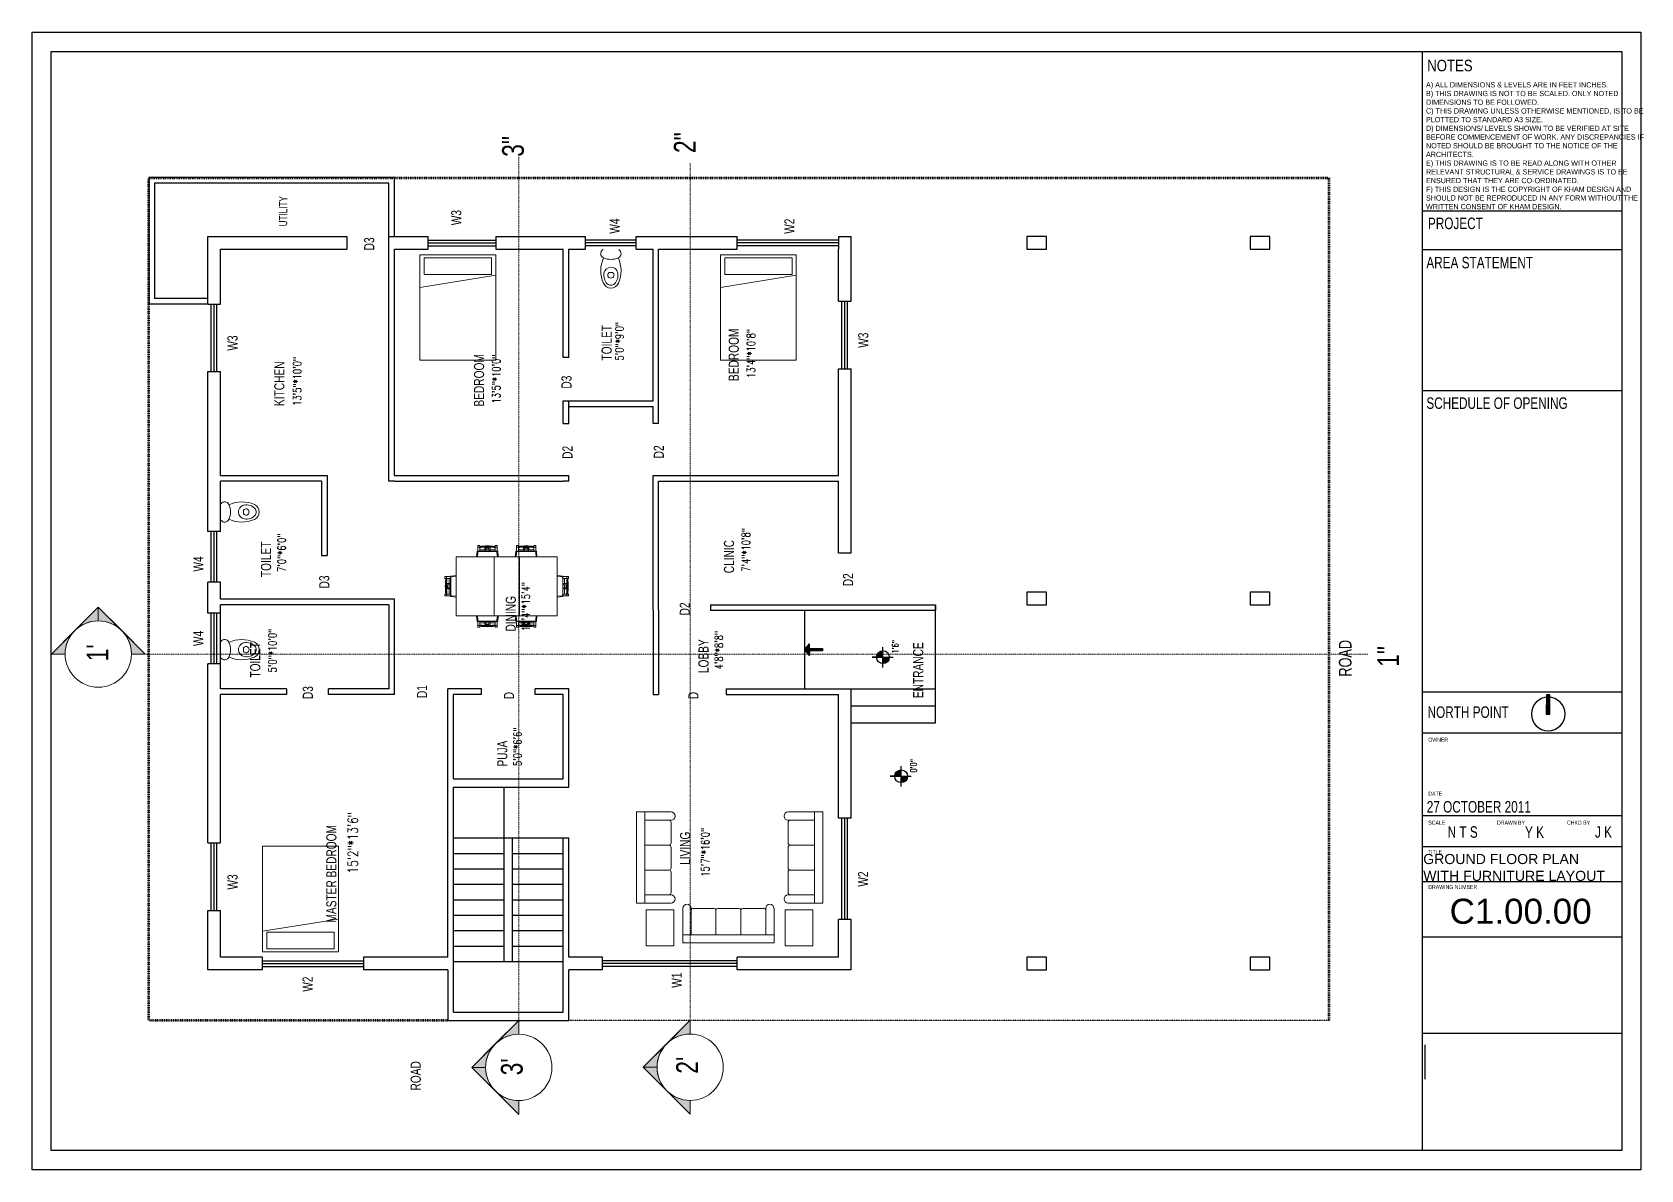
# Model space of a CAD drawing. Header units: inches. Extents: x 13884 to 18519, y 5853 to 8310.
# Drawn here: x 13884 to 15029, y 7500 to 8310 of the extents above; entities that cross this region are included whole.
import ezdxf

# ---------------------------------------------------------------- set-up
doc = ezdxf.new("R2010")
doc.units = ezdxf.units.IN
doc.header["$LTSCALE"] = 0.5
doc.header["$MEASUREMENT"] = 0
doc.linetypes.add('HIDDEN2', pattern=[0.1875, 0.125, -0.0625])
for name, color, linetype in [('0 @ 96', 7, 'Continuous'), ('A- Template', 7, 'Continuous'), ('FF WALL', 30, 'Continuous'), ('Template', 7, 'Continuous')]:
    doc.layers.add(name, color=color, linetype=linetype)
for name, color, linetype, lineweight in [('A-----SYP', 6, 'Continuous', 9), ('G-PLANOTM', 6, 'Continuous', 9), ('I-DETLFUM', 2, 'Continuous', 9), ('P-SANRFIM', 6, 'Continuous', 9)]:
    doc.layers.add(name, color=color, linetype=linetype, lineweight=lineweight)
doc.styles.add('alpha', font='swisscl.ttf')
doc.styles.get("Standard").update_dxf_attribs({"font": 'romans.shx', "width": 0.75})

# ---------------------------------------------------------------- blocks, each defined once
blk = doc.blocks.new('A3 Paper')
at = {"layer": 'Template', "color": 116}
for points in [[(44545, -27531), (69442, -27531), (69442, -45138), (44545, -45138)], [(69146, -44841), (44841, -44841), (44841, -27828), (69146, -27828)]]:
    blk.add_lwpolyline(points, close=True, dxfattribs=at)
blk = doc.blocks.new('North Point')
at = {"layer": 'A- Template'}
blk.add_lwpolyline([(-0.1, 1.6), (18.2, 1.6), (18.2, -1.8), (-0.1, -1.8)], close=True, dxfattribs=at)
blk.add_circle((0, 0), 16.1, dxfattribs=at)
blk.add_solid([(-0.1, 1.6), (18.2, 1.6), (-0.1, -1.8), (18.2, -1.8)], dxfattribs=at)
blk = doc.blocks.new('js')
at = {"color": 7, "linetype": 'HIDDEN2', "lineweight": 53}
for p, q in [((-286.7, 387.6), (313.3, 387.6)), ((-286.7, 174.6), (-286.7, 387.6)), ((313.3, 387.6), (313.3, -452.4)), ((313.3, -452.4), (-286.7, -452.4))]:
    blk.add_line(p, q, dxfattribs=at)
at = {"color": 7, "linetype": 'HIDDEN2', "lineweight": 30}
blk.add_line((-286.7, -452.4), (-286.7, 88.6), dxfattribs=at)
at = {"color": 7, "linetype": 'HIDDEN2'}
blk.add_line((-286.7, -452.4), (-286.7, -188.4), dxfattribs=at)
blk = doc.blocks.new('LEVEL')
h = blk.add_hatch(color=256)
h.dxf.hatch_style = 1
h.paths.add_polyline_path([(9436.6875, -200.5625), (9436.6875, -205.125), (9441.25, -205.125, 0.414213562)])
h.paths.add_polyline_path([(9436.6875, -205.125), (9432.125, -205.125, 0.414213562), (9436.6875, -209.6875)])
for p, q in [((9429.375, -205.125), (9443.875, -205.125)), ((9436.6875, -205.125), (9436.6875, -197.375)), ((9436.6875, -197.375), (9436.6875, -212.3125))]:
    blk.add_line(p, q)
blk.add_circle((9436.6875, -205.125), 4.5625)
blk = doc.blocks.new('Section - M_Section Head - Filled-1049-Level 2')
at = {"layer": 'A-----SYP'}
h = blk.add_hatch(color=7, dxfattribs=at)
edge = h.paths.add_edge_path(flags=0)
edge.add_line((-0.236, 0.334), (-0.236, 0.236))
edge.add_arc((-0.236, 0), 0.236, 90, 135)
edge.add_line((-0.403, 0.167), (-0.236, 0.334))
h = blk.add_hatch(color=7, dxfattribs=at)
edge = h.paths.add_edge_path(flags=0)
edge.add_line((-0.236, 0.334), (-0.069, 0.167))
edge.add_arc((-0.236, 0), 0.236, 45, 90)
edge.add_line((-0.236, 0.236), (-0.236, 0.334))
h = blk.add_hatch(color=7, dxfattribs=at)
edge = h.paths.add_edge_path(flags=0)
edge.add_line((-0.57, 0), (-0.403, 0.167))
edge.add_arc((-0.236, 0), 0.236, 135, 180)
edge.add_line((-0.472, 0), (-0.57, 0))
h = blk.add_hatch(color=7, dxfattribs=at)
edge = h.paths.add_edge_path(flags=0)
edge.add_line((0.098, 0), (0, 0))
edge.add_arc((-0.236, 0), 0.236, 360, 405)
edge.add_line((-0.069, 0.167), (0.098, 0))
at = {"layer": 'A-----SYP', "color": 7}
for p, q in [((-0.236, 0.334), (-0.57, 0)), ((-0.236, 0.334), (-0.403, 0.167)), ((-0.236, 0.334), (0.098, 0)), ((-0.236, 0.236), (-0.236, 0.334)), ((-0.236, 0.334), (-0.236, 0.236)), ((-0.069, 0.167), (-0.236, 0.334)), ((-0.403, 0.167), (-0.57, 0)), ((0.098, 0), (-0.069, 0.167)), ((-0.57, 0), (-0.472, 0)), ((0, 0), (0.098, 0)), ((-0.472, 0), (-0.57, 0)), ((0, 0), (0.098, 0))]:
    blk.add_line(p, q, dxfattribs=at)
for start, end in [(360, 180), (90, 135), (45, 90), (135, 180), (360, 45), (180, 360)]:
    blk.add_arc((-0.236, 0), 0.236, start, end, dxfattribs=at)
blk = doc.blocks.new('WC w Cistern _5_ - 540 x 360mm-140452-Level 1')
at = {"layer": 'P-SANRFIM', "color": 7}
for p, q in [((-5.8, 0), (-5.8, -0.4)), ((5.8, -0.4), (5.8, 0)), ((-1.7, -17), (-1.2, -16.5)), ((-1.2, -16.5), (1.2, -16.5)), ((1.2, -16.5), (1.7, -17))]:
    blk.add_line(p, q, dxfattribs=at)
for centre, radius, start, end in [((-4, -3.1), 3.25, 122.2745, 246.8782), ((14.8, -15.3), 22, 155.3545, 203.7969), ((0, 6.4), 13.6, 246.8782, 293.1218), ((-14.8, -15.3), 22, 336.2031, 24.6455), ((4, -3.1), 3.25, 293.1218, 57.7255), ((3.6, -18.5), 8.66, 170.9061, 224.3974), ((0, -17.9), 5.05, 89.9985, 170.9061), ((-0.3, -18.3), 1.97, 135, 197.1865), ((0, -18.2), 2.29, 197.1865, 342.8171), ((0, -17.9), 5.05, 42.4453, 90.0015), ((0.3, -18.3), 1.97, 342.8171, 45), ((-3.6, -18.5), 8.66, 315.6026, 9.0939), ((0, -17.9), 5.05, 9.0939, 42.4453), ((0.1, -21.8), 5.91, 203.7969, 269.4689), ((-0.3, -22.3), 3.21, 224.3974, 275.8355), ((-0.1, -21.8), 5.91, 270.5311, 336.2031), ((0.3, -22.3), 3.21, 264.1645, 315.6026)]:
    blk.add_arc(centre, radius, start, end, dxfattribs=at)
blk = doc.blocks.new('Bed _3_ - 1372 x 1905mm - Double-142158-Level 1')
at = {"layer": 'I-DETLFUM', "color": 7}
for p, q in [((37.7, 35.7), (-16.3, 35.7)), ((-16.3, 35.7), (-16.3, -39.3)), ((-16.3, 35.7), (-16.3, -39.3)), ((-16.3, 35.7), (37.7, 35.7)), ((37.7, -39.3), (37.7, 35.7)), ((37.7, 35.7), (37.7, -39.3)), ((-13.3, 33.7), (-13.3, 21.7)), ((-13.3, 33.7), (34.7, 33.7)), ((34.7, 33.7), (34.7, 21.7)), ((37.7, 21.2), (-16.3, 12.6)), ((-13.3, 21.7), (34.7, 21.7)), ((-16.3, -39.3), (37.7, -39.3)), ((-16.3, -39.3), (37.7, -39.3))]:
    blk.add_line(p, q, dxfattribs=at)
blk = doc.blocks.new('Table - Dining w chairs _2_ - Table w 6 Seats-175491-Level 1')
at = {"layer": 'I-DETLFUM', "color": 7}
for p, q in [((-31.3, 22.7), (-31.3, -19.3)), ((-4.4, 22.7), (-31.3, 22.7)), ((-4.4, -19.3), (-4.4, 22.7)), ((-4.4, 22.7), (-4.3, 22.7)), ((13.6, 22.7), (-4.3, 22.7)), ((-4.3, 22.7), (-4.3, -19.3)), ((-4.3, 22.7), (-4.3, 22.7)), ((-4.3, 22.7), (-4.3, -19.2)), ((13.6, -19.3), (13.6, 22.7)), ((13.6, 22.7), (13.7, 22.7)), ((40.7, 22.7), (13.7, 22.7)), ((13.7, 22.7), (13.7, -19.3)), ((13.7, 22.7), (13.7, 22.7)), ((13.7, 22.7), (13.7, -19.2)), ((40.7, -19.3), (40.7, 22.7)), ((-31.3, -19.3), (-4.4, -19.3)), ((-4.4, -19.3), (-4.3, -19.2)), ((-4.3, -19.2), (-4.3, -19.3)), ((-4.3, -19.3), (13.6, -19.3)), ((13.6, -19.3), (13.7, -19.2)), ((13.7, -19.2), (13.7, -19.3)), ((13.7, -19.3), (40.7, -19.3))]:
    blk.add_line(p, q, dxfattribs=at)
blk = doc.blocks.new('UK_Mdrn Dining Chair - UK_Mdrn Dining Chair-174575-Level 1')
at = {"layer": 'I-DETLFUM', "color": 7}
for p, q in [((-7.7, 0), (-7.3, 4)), ((-7.3, 4), (7.3, 4)), ((-6.8, 3.1), (-7.1, 0)), ((-6.9, 6.8), (-6.9, 8)), ((-5.5, 8), (-6.9, 8)), ((-6.9, 4), (-6.9, 6.8)), ((-6.9, 6.8), (-5.5, 6.8)), ((-5.5, 4), (-6.9, 4)), ((-6.1, 4), (-6.7, 4)), ((6, 3.8), (-6, 3.8)), ((-5.5, 8), (-5.5, 6.8)), ((-5.5, 6.8), (-5.5, 6.5)), ((-5.5, 6.5), (-5.5, 6.3)), ((-5.5, 6.3), (-5.5, 4)), ((-1.9, 5), (-5.5, 5)), ((-1.9, 6.9), (-1.9, 4.6)), ((-1.1, 4.6), (-1.9, 4.6)), ((-1.1, 6.6), (-1.1, 6.9)), ((-1.1, 6.9), (1.1, 6.9)), ((1.1, 6.6), (-1.1, 6.6)), ((-1.1, 6.5), (1.1, 6.5)), ((-1.1, 6.3), (-1.1, 6.5)), ((1.1, 6.3), (-1.1, 6.3)), ((-1.1, 6.2), (1.1, 6.2)), ((-1.1, 4.6), (-1.1, 6.2)), ((1.1, 5), (-1.1, 5)), ((1.1, 6.9), (1.1, 6.6)), ((1.1, 6.5), (1.1, 6.3)), ((1.1, 6.2), (1.1, 4.6)), ((1.9, 4.6), (1.1, 4.6)), ((1.9, 4.6), (1.9, 6.9)), ((5.5, 5), (1.9, 5)), ((5.5, 6.8), (5.5, 8)), ((6.9, 8), (5.5, 8)), ((5.5, 6.5), (5.5, 6.8)), ((5.5, 6.8), (6.9, 6.8)), ((5.5, 6.3), (5.5, 6.5)), ((5.5, 4), (5.5, 6.3)), ((6.9, 4), (5.5, 4)), ((6.7, 4), (6.1, 4)), ((7.1, 0), (6.8, 3.1)), ((6.9, 8), (6.9, 6.8)), ((6.9, 6.8), (6.9, 4)), ((7.3, 4), (7.7, 0))]:
    blk.add_line(p, q, dxfattribs=at)
for centre, start, end in [((-6, 3), 90, 173.4434), ((6, 3), 6.5566, 90)]:
    blk.add_arc(centre, 0.787, start, end, dxfattribs=at)
for centre, major_axis, start_param, end_param in [((0, -31.5), (39.4, 0), 1.430335, 1.711258), ((-0.2, -31.5), (38.9, 0), 1.42436, 1.70901)]:
    blk.add_ellipse(centre, major_axis=major_axis, ratio=0.996195, start_param=start_param, end_param=end_param, dxfattribs=at)
blk.add_open_spline([(-5.5, 6.7), (-5.2, 6.7), (-4.5, 6.7), (-3, 6.8), (-1.2, 6.9), (1.2, 6.9), (3, 6.8), (4.5, 6.7), (5.2, 6.6), (5.5, 6.6)], degree=3, knots=[0, 0, 0, 0, 0.1, 0.2, 0.4, 0.6, 0.8, 0.9, 1, 1, 1, 1], dxfattribs=at)
blk = doc.blocks.new('UK_Mdrn Dining Chair - UK_Mdrn Dining Chair-175493-Level 1')
at = {"layer": 'I-DETLFUM', "color": 7}
for p, q in [((-7.3, -4), (-7.7, 0)), ((-7.1, 0), (-6.8, -3.1)), ((6.8, -3.1), (7.1, 0)), ((7.7, 0), (7.3, -4)), ((7.3, -4), (-7.3, -4)), ((-6.9, -4), (-5.5, -4)), ((-6.9, -6.8), (-6.9, -4)), ((-5.5, -6.8), (-6.9, -6.8)), ((-6.9, -8), (-6.9, -6.8)), ((-6.9, -8), (-5.5, -8)), ((-6.7, -4), (-6.1, -4)), ((-6, -3.8), (6, -3.8)), ((-5.5, -4), (-5.5, -6.3)), ((-5.5, -5), (-1.9, -5)), ((-5.5, -6.3), (-5.5, -6.5)), ((-5.5, -6.5), (-5.5, -6.8)), ((-5.5, -6.8), (-5.5, -8)), ((-1.9, -4.6), (-1.1, -4.6)), ((-1.9, -4.6), (-1.9, -6.9)), ((-1.1, -6.2), (-1.1, -4.6)), ((-1.1, -5), (1.1, -5)), ((1.1, -6.2), (-1.1, -6.2)), ((-1.1, -6.5), (-1.1, -6.3)), ((-1.1, -6.3), (1.1, -6.3)), ((1.1, -6.5), (-1.1, -6.5)), ((-1.1, -6.9), (-1.1, -6.6)), ((-1.1, -6.6), (1.1, -6.6)), ((1.1, -6.9), (-1.1, -6.9)), ((1.1, -4.6), (1.9, -4.6)), ((1.1, -4.6), (1.1, -6.2)), ((1.1, -6.3), (1.1, -6.5)), ((1.1, -6.6), (1.1, -6.9)), ((1.9, -6.9), (1.9, -4.6)), ((1.9, -5), (5.5, -5)), ((5.5, -6.3), (5.5, -4)), ((5.5, -4), (6.9, -4)), ((5.5, -6.5), (5.5, -6.3)), ((5.5, -6.8), (5.5, -6.5)), ((6.9, -6.8), (5.5, -6.8)), ((5.5, -8), (5.5, -6.8)), ((5.5, -8), (6.9, -8)), ((6.1, -4), (6.7, -4)), ((6.9, -4), (6.9, -6.8)), ((6.9, -6.8), (6.9, -8))]:
    blk.add_line(p, q, dxfattribs=at)
for centre, start, end in [((-6, -3), 186.5566, 270), ((6, -3), 270, 353.4434)]:
    blk.add_arc(centre, 0.787, start, end, dxfattribs=at)
for centre, major_axis, start_param, end_param in [((-0.2, 31.5), (38.9, 0), 4.574175, 4.858825), ((0, 31.5), (39.4, 0), 4.571928, 4.85285)]:
    blk.add_ellipse(centre, major_axis=major_axis, ratio=0.996195, start_param=start_param, end_param=end_param, dxfattribs=at)
blk.add_open_spline([(5.5, -6.6), (5.2, -6.6), (4.5, -6.7), (3, -6.8), (1.2, -6.9), (-1.2, -6.9), (-3, -6.8), (-4.5, -6.7), (-5.2, -6.7), (-5.5, -6.7)], degree=3, knots=[0, 0, 0, 0, 0.1, 0.2, 0.4, 0.6, 0.8, 0.9, 1, 1, 1, 1], dxfattribs=at)
blk = doc.blocks.new('Sofa Three Seater - 1650 x 700 mm-164747-Level 1')
at = {"layer": 'G-PLANOTM', "color": 7}
for p, q in [((-32.5, 13.8), (-32.5, 7.9)), ((-32.5, 13.8), (-32.3, 13.8)), ((-32.3, 13.8), (-31.7, 13.8)), ((-31.7, 13.8), (-29.5, 13.8)), ((-29.5, 13.8), (-28.1, 13.8)), ((-28.1, 13.8), (-26.6, 13.8)), ((-26.6, 13.8), (26.6, 13.8)), ((26.6, 13.8), (28.1, 13.8)), ((28.1, 13.8), (29.5, 13.8)), ((29.5, 13.8), (31.7, 13.8)), ((31.7, 13.8), (32.3, 13.8)), ((32.3, 13.8), (32.5, 13.8)), ((32.5, 7.9), (32.5, 13.8)), ((-32.3, 7.9), (-32.5, 7.9)), ((-32.5, 7.9), (-32.5, -10.8)), ((-31.7, 7.9), (-32.3, 7.9)), ((-29.5, 7.9), (-31.7, 7.9)), ((-28.1, 7.9), (-29.5, 7.9)), ((-26.6, 7.9), (-28.1, 7.9)), ((26.6, 7.9), (-26.6, 7.9)), ((-26.6, -10.8), (-26.6, 7.9)), ((-8.9, 7.9), (-8.9, -9.3)), ((-8.9, -9.3), (-8.9, 7.9)), ((8.9, 7.9), (8.9, -9.3)), ((8.9, -9.3), (8.9, 7.9)), ((28.1, 7.9), (26.6, 7.9)), ((26.6, 7.9), (26.6, -10.8)), ((29.5, 7.9), (28.1, 7.9)), ((31.7, 7.9), (29.5, 7.9)), ((32.3, 7.9), (31.7, 7.9)), ((32.5, 7.9), (32.3, 7.9)), ((32.5, -10.8), (32.5, 7.9)), ((-25, -10.8), (-10.4, -10.8)), ((-7.3, -10.8), (7.3, -10.8)), ((10.4, -10.8), (25, -10.8))]:
    blk.add_line(p, q, dxfattribs=at)
for centre, radius, start, end in [((-29.5, -10.8), 2.95, 180, 360), ((-25, -9.3), 1.57, 180, 270), ((-10.4, -9.3), 1.57, 270, 360), ((-7.3, -9.3), 1.57, 180, 270), ((7.3, -9.3), 1.57, 270, 360), ((10.4, -9.3), 1.57, 180, 270), ((25, -9.3), 1.57, 270, 360), ((29.5, -10.8), 2.95, 180, 360)]:
    blk.add_arc(centre, radius, start, end, dxfattribs=at)
blk = doc.blocks.new('Stool _4_ - 650 x 500mm-171093-Level 1')
at = {"layer": 'I-DETLFUM', "color": 7}
for p, q in [((1.2, 3.4), (-24.4, 3.4)), ((-24.4, 3.4), (-24.4, -16.3)), ((-24.4, -16.3), (-24.4, 3.4)), ((-24.4, 3.4), (1.2, 3.4)), ((1.2, -16.3), (1.2, 3.4)), ((1.2, 3.4), (1.2, -16.3)), ((-24.4, -16.3), (1.2, -16.3)), ((1.2, -16.3), (-24.4, -16.3))]:
    blk.add_line(p, q, dxfattribs=at)
blk = doc.blocks.new('column')
for p, q in [((10812.8125, 3409.9375), (10812.8125, 3395.9375)), ((10821.8125, 3409.9375), (10812.8125, 3409.9375)), ((10821.8125, 3395.9375), (10821.8125, 3409.9375)), ((10812.8125, 3395.9375), (10821.8125, 3395.9375))]:
    blk.add_line(p, q)

msp = doc.modelspace()

# ---------------------------------------------------------------- hatches: boundary and pattern name
at = {"layer": 'FF WALL'}
h = msp.add_hatch(color=256, dxfattribs=at)
h.dxf.hatch_style = 1
h.paths.add_polyline_path([(14434.02735, 7870.02227), (14437.43188, 7865.78874), (14437.43188, 7869.2558), (14446.65729, 7869.2558), (14446.65729, 7870.78874), (14437.43188, 7870.78874), (14437.43188, 7874.2558)])

# ---------------------------------------------------------------- linework, layer by layer
for p, q in [((14873.61936, 8295.92429), (14873.61936, 7513.39066)), ((14138.02735, 8164.02227), (14138.02735, 8202.02227)), ((14142.02735, 8164.02227), (14142.02735, 8206.02227)), ((15015.20263, 8182.19621), (14873.61936, 8182.19621)), ((14009.02735, 8164.02227), (14108.02735, 8164.02227)), ((14018.02735, 8155.02227), (14108.02735, 8155.02227)), ((14108.02735, 8164.02227), (14108.02735, 8155.02227)), ((14138.02735, 8164.02227), (14166.02735, 8164.02227)), ((14142.02735, 8155.02227), (14166.02735, 8155.02227)), ((14166.02735, 8155.02227), (14166.02735, 8164.02227)), ((14166.02735, 8161.52227), (14214.02735, 8161.52227)), ((14166.02735, 8159.52227), (14214.02735, 8159.52227)), ((14166.02735, 8157.52227), (14214.02735, 8157.52227)), ((14214.02735, 8164.02227), (14278.02735, 8164.02227)), ((14214.02735, 8164.02227), (14214.02735, 8155.02227)), ((14214.02735, 8155.02227), (14262.02735, 8155.02227)), ((14262.02735, 8078.06641), (14262.02735, 8155.02227)), ((14266.02735, 8155.02227), (14278.02735, 8155.02227)), ((14266.02735, 8078.06641), (14266.02735, 8155.02227)), ((14278.02735, 8155.02227), (14278.02735, 8164.02227)), ((14314.02735, 8161.52227), (14278.02735, 8161.52227)), ((14314.02735, 8159.52227), (14278.02735, 8159.52227)), ((14314.02735, 8157.52227), (14278.02735, 8157.52227)), ((14314.02735, 8164.02227), (14386.02735, 8164.02227)), ((14314.02735, 8155.02227), (14314.02735, 8164.02227)), ((14314.02735, 8155.02227), (14326.02735, 8155.02227)), ((14326.02735, 8047.02227), (14326.02735, 8155.02227)), ((14330.02735, 8155.02227), (14386.02735, 8155.02227)), ((14330.02735, 8043.02227), (14330.02735, 8155.02227)), ((14386.02735, 8155.02227), (14386.02735, 8164.02227)), ((14458.02735, 8161.52227), (14386.02735, 8161.52227)), ((14458.02735, 8159.52227), (14386.02735, 8159.52227)), ((14458.02735, 8157.52227), (14386.02735, 8157.52227)), ((14458.02735, 8164.02227), (14467.02735, 8164.02227)), ((14458.02735, 8164.02227), (14458.02735, 8155.02227)), ((14458.02735, 8118.02227), (14458.02735, 8155.02227)), ((14467.02735, 8118.02227), (14467.02735, 8164.02227)), ((15015.20263, 8154.53953), (14873.61936, 8154.53953)), ((14009.02735, 8116.02227), (14018.02735, 8116.02227)), ((14011.52735, 8068.02227), (14011.52735, 8116.02227)), ((14013.52735, 8068.02227), (14013.52735, 8116.02227)), ((14015.52735, 8068.02227), (14015.52735, 8116.02227)), ((14458.02735, 8118.02227), (14467.02735, 8118.02227)), ((14460.52735, 8070.02227), (14460.52735, 8118.02227)), ((14462.52735, 8070.02227), (14462.52735, 8118.02227)), ((14464.52735, 8070.02227), (14464.52735, 8118.02227)), ((14266.02735, 8078.06641), (14262.02735, 8078.06641)), ((14009.02735, 8068.02227), (14018.02735, 8068.02227)), ((14458.02735, 7994.02227), (14458.02735, 8070.02227)), ((14458.02735, 8070.02227), (14467.02735, 8070.02227)), ((14467.02735, 7994.02227), (14467.02735, 8070.02227)), ((15015.20263, 8054.27572), (14873.61936, 8054.27572)), ((14262.02735, 8031.02227), (14262.02735, 8047.02227)), ((14262.02735, 8047.02227), (14326.02735, 8047.02227)), ((14266.02735, 8031.02227), (14266.02735, 8047.02227)), ((14266.02735, 8043.02227), (14326.02735, 8043.02227)), ((14326.02735, 8031.02227), (14326.02735, 8043.02227)), ((14330.02735, 8031.02227), (14330.02735, 8043.02227)), ((14262.02735, 8031.02227), (14266.02735, 8031.02227)), ((14330.02735, 8031.02227), (14326.02735, 8031.02227)), ((14018.02715, 7994.02137), (14094.02735, 7994.02137)), ((14094.02735, 7994.02137), (14094.02735, 7937.06641)), ((14142.02735, 7994.02227), (14266.02735, 7994.02227)), ((14266.02735, 7990.02227), (14266.02735, 7994.02227)), ((14326.02735, 7994.02227), (14458.02735, 7994.02227)), ((14326.02735, 7898.02227), (14326.02735, 7994.02227)), ((14467.02735, 7939.02227), (14467.02735, 7994.02227)), ((14090.02765, 7990.02227), (14018.02735, 7990.02137)), ((14018.02735, 7954.02227), (14018.02735, 7990.02137)), ((14090.02765, 7990.02227), (14090.02831, 7937.06807)), ((14142.02735, 7990.02227), (14138.02735, 7990.02227)), ((14142.02735, 7990.02227), (14262.02735, 7990.02227)), ((14266.02735, 7990.02227), (14262.02735, 7990.02227)), ((14330.02735, 7990.02227), (14458.02735, 7990.02227)), ((14330.02735, 7898.02227), (14330.02735, 7990.02227)), ((14458.02735, 7939.02227), (14458.02735, 7990.02227)), ((14018.02735, 7954.02227), (14009.02735, 7954.02227)), ((14011.52735, 7918.02227), (14011.52735, 7954.02227)), ((14013.52735, 7918.02227), (14013.52735, 7954.02227)), ((14015.52735, 7918.02227), (14015.52735, 7954.02227)), ((14090.02735, 7937.06641), (14094.02735, 7937.06641)), ((14458.02735, 7939.02227), (14467.02735, 7939.02227)), ((14018.02735, 7918.02227), (14009.02735, 7918.02227)), ((14138.02735, 7902.02227), (14138.02735, 7842.02227)), ((14142.02735, 7838.02227), (14142.02735, 7906.02227)), ((14367.02735, 7902.02227), (14527.02735, 7902.02227)), ((14367.02735, 7902.02227), (14367.02735, 7898.02227)), ((14527.02735, 7902.02227), (14527.02735, 7898.02227)), ((14018.02735, 7896.02227), (14009.02735, 7896.02227)), ((14011.52735, 7860.02227), (14011.52735, 7896.02227)), ((14013.52735, 7860.02227), (14013.52735, 7896.02227)), ((14015.52735, 7860.02227), (14015.52735, 7896.02227)), ((14018.02735, 7860.02227), (14018.02735, 7896.02227)), ((14326.02735, 7898.02227), (14326.02735, 7838.02227)), ((14330.02735, 7898.02227), (14330.02735, 7838.02227)), ((14367.02735, 7898.02227), (14527.02735, 7898.02227)), ((14018.02735, 7860.02227), (14009.02735, 7860.02227)), ((14065.02735, 7842.02227), (14065.02735, 7838.02227)), ((14095.02735, 7838.02227), (14095.02735, 7842.02227)), ((14204.02735, 7842.02227), (14180.02735, 7842.02227)), ((14184.02735, 7778.02227), (14184.02735, 7838.02227)), ((14204.02735, 7838.02227), (14184.02735, 7838.02227)), ((14204.02735, 7838.02227), (14204.02735, 7842.02227)), ((14266.02735, 7842.02227), (14242.02735, 7842.02227)), ((14242.02735, 7838.02227), (14242.02735, 7842.02227)), ((14262.02735, 7838.02227), (14242.02735, 7838.02227)), ((14262.02735, 7778.02227), (14262.02735, 7838.02227)), ((14266.02735, 7778.02227), (14266.02735, 7842.02227)), ((14326.02735, 7838.02227), (14330.02735, 7838.02227)), ((14378.02735, 7842.02227), (14467.02735, 7842.02227)), ((14378.02735, 7842.02227), (14378.02735, 7838.02227)), ((14378.02735, 7838.02227), (14458.02735, 7838.02227)), ((14458.02735, 7750.03903), (14458.02735, 7838.02227)), ((14467.02735, 7750.03903), (14467.02735, 7842.02227)), ((14467.02735, 7842.02227), (14527.02735, 7842.02227)), ((15015.58662, 7839.661), (14873.61936, 7839.661)), ((14467.02735, 7830.02227), (14527.02735, 7830.02227)), ((14467.02735, 7818.02227), (14527.02735, 7818.02227)), ((15015.58662, 7810.46419), (14873.61936, 7810.46419)), ((14184.02735, 7778.02227), (14229.02735, 7778.02227)), ((14229.02735, 7778.02227), (14262.02735, 7778.02227)), ((14266.02735, 7774.02227), (14266.02735, 7778.02227)), ((14184.02735, 7772.02227), (14262.02735, 7772.02227)), ((14220.02735, 7648.02227), (14220.02735, 7772.02227)), ((14262.02735, 7772.02227), (14266.02735, 7772.02227)), ((14266.02735, 7772.02227), (14266.02735, 7774.02227)), ((14467.02735, 7750.03903), (14458.02735, 7750.03903)), ((14460.52735, 7678.03903), (14460.52735, 7750.03903)), ((14462.52735, 7678.03903), (14462.52735, 7750.03903)), ((14464.52735, 7678.03903), (14464.52735, 7750.03903)), ((15015.58662, 7751.79888), (14874.09806, 7751.79888)), ((14009.02735, 7732.41737), (14018.02735, 7732.41737)), ((14011.52735, 7684.41737), (14011.52735, 7732.41737)), ((14013.52735, 7684.41737), (14013.52735, 7732.41737)), ((14015.52735, 7684.41737), (14015.52735, 7732.41737)), ((14184.02735, 7736.02227), (14262.02735, 7736.02227)), ((14226.02735, 7648.02227), (14226.02735, 7736.02227)), ((14262.02735, 7612.02227), (14262.02735, 7736.02227)), ((14262.02735, 7736.02227), (14266.02735, 7736.02227)), ((14266.02735, 7651.02227), (14266.02735, 7736.02227)), ((14184.02735, 7725.02227), (14220.02735, 7725.02227)), ((14226.02735, 7725.02227), (14262.02735, 7725.02227)), ((15015.58662, 7729.74074), (14873.61936, 7729.74074)), ((14184.02735, 7714.02227), (14220.02735, 7714.02227)), ((14226.02735, 7714.02227), (14262.02735, 7714.02227)), ((14184.02735, 7703.02227), (14220.02735, 7703.02227)), ((14226.02735, 7703.02227), (14262.02735, 7703.02227)), ((15015.58662, 7704.85827), (14873.61936, 7704.85827)), ((14009.02735, 7684.41737), (14018.02735, 7684.41737)), ((14184.02735, 7692.02227), (14220.02735, 7692.02227)), ((14226.02735, 7692.02227), (14262.02735, 7692.02227)), ((14184.02735, 7681.02227), (14220.02735, 7681.02227)), ((14226.02735, 7681.02227), (14262.02735, 7681.02227)), ((14458.02735, 7651.02227), (14458.02735, 7678.03903)), ((14467.02735, 7678.03903), (14458.02735, 7678.03903)), ((14467.02735, 7642.02227), (14467.02735, 7678.03903)), ((14184.02735, 7670.02227), (14220.02735, 7670.02227)), ((14226.02735, 7670.02227), (14262.02735, 7670.02227)), ((15015.58662, 7665.39355), (14873.61936, 7665.39355)), ((14048.02735, 7642.02227), (14048.02735, 7651.02227)), ((14120.02735, 7651.02227), (14120.02735, 7642.02227)), ((14184.02735, 7659.02227), (14220.02735, 7659.02227)), ((14226.02735, 7659.02227), (14262.02735, 7659.02227)), ((14290.02735, 7642.02227), (14290.02735, 7651.02227)), ((14386.02735, 7642.02227), (14386.02735, 7651.02227)), ((14048.02735, 7648.52227), (14120.02735, 7648.52227)), ((14048.02735, 7646.52227), (14120.02735, 7646.52227)), ((14048.02735, 7644.52227), (14120.02735, 7644.52227)), ((14180.02735, 7642.02227), (14180.02735, 7606.02227)), ((14184.02735, 7648.02227), (14262.02735, 7648.02227)), ((14266.02735, 7606.02227), (14266.02735, 7642.02227)), ((14386.02735, 7648.52227), (14290.02735, 7648.52227)), ((14386.02735, 7646.52227), (14290.02735, 7646.52227)), ((14386.02735, 7646.52227), (14290.02735, 7646.52227)), ((14386.02735, 7644.52227), (14290.02735, 7644.52227)), ((14180.02735, 7606.02227), (14266.02735, 7606.02227)), ((14184.02735, 7612.02227), (14262.02735, 7612.02227)), ((15015.58662, 7596.82199), (14873.61936, 7596.82199)), ((14875.63251, 7564.29036), (14875.63251, 7588.78476))]:
    msp.add_line(p, q)
at = {"linetype": 'ByBlock'}
for p, q in [((14009.02735, 8116.02227), (14009.02735, 8164.02227)), ((14018.02735, 8116.02227), (14018.02735, 8155.02227)), ((14138.02735, 7990.02227), (14138.02735, 8164.02227)), ((14142.02735, 7994.02227), (14142.02735, 8155.02227)), ((14009.02735, 7954.02227), (14009.02735, 8068.02227)), ((14018.02735, 7994.02137), (14018.02735, 8068.02227)), ((14009.02735, 7896.02227), (14009.02735, 7918.02227)), ((14142.02735, 7906.02227), (14018.02735, 7906.02227)), ((14018.02735, 7896.02227), (14018.02735, 7902.02227)), ((14138.02735, 7902.02227), (14018.02735, 7902.02227)), ((14009.02735, 7732.41737), (14009.02735, 7860.02227)), ((14018.02735, 7842.02227), (14018.02735, 7860.02227)), ((14018.02735, 7842.02227), (14018.02735, 7844.02227)), ((14065.02735, 7842.02227), (14018.02735, 7842.02227)), ((14018.02735, 7732.41737), (14018.02735, 7838.02227)), ((14065.02735, 7838.02227), (14018.02735, 7838.02227)), ((14138.02735, 7842.02227), (14095.02735, 7842.02227)), ((14142.02735, 7838.02227), (14095.02735, 7838.02227)), ((14180.02735, 7651.02227), (14180.02735, 7842.02227)), ((14184.02735, 7778.02227), (14184.02735, 7837.02227)), ((14184.02735, 7612.02227), (14184.02735, 7772.02227)), ((14009.02735, 7642.02227), (14009.02735, 7684.41737)), ((14018.02735, 7651.02227), (14018.02735, 7684.41737)), ((14048.02735, 7651.02227), (14018.02735, 7651.02227)), ((14180.02735, 7651.02227), (14120.02735, 7651.02227)), ((14290.02735, 7651.02227), (14266.02735, 7651.02227)), ((14458.02735, 7651.02227), (14386.02735, 7651.02227)), ((14048.02735, 7642.02227), (14009.02735, 7642.02227)), ((14180.02735, 7642.02227), (14120.02735, 7642.02227)), ((14290.02735, 7642.02227), (14266.02735, 7642.02227)), ((14467.02735, 7642.02227), (14386.02735, 7642.02227))]:
    msp.add_line(p, q, dxfattribs=at)
at = {"layer": 'A-----SYP', "linetype": 'HIDDEN2'}
for p, q in [((14230.46011, 7606.02227), (14230.46011, 8220.7339)), ((14352.45637, 7606.16141), (14352.45637, 8216.31939)), ((13964.49467, 7866.89274), (14835.03181, 7866.89274))]:
    msp.add_line(p, q, dxfattribs=at)
at = {"layer": 'FF WALL'}
for p, q in [((14142.02735, 8206.02227), (13967.02735, 8206.02227)), ((13967.02735, 8206.02227), (13967.02735, 8116.02227)), ((14138.02735, 8202.02227), (13971.02735, 8202.02227)), ((13971.02735, 8202.02227), (13971.02735, 8120.02227)), ((14009.02735, 8120.02227), (13971.02735, 8120.02227)), ((14009.02735, 8116.02227), (13967.02735, 8116.02227)), ((14527.02735, 7818.02227), (14527.02735, 7902.02227)), ((14434.02735, 7842.02227), (14434.02735, 7898.02227)), ((14434.02735, 7870.02227), (14437.43188, 7874.2558)), ((14437.43188, 7865.78874), (14434.02735, 7870.02227)), ((14437.43188, 7870.78874), (14437.43188, 7874.2558)), ((14437.43188, 7869.2558), (14437.43188, 7865.78874)), ((14467.02735, 7842.02227), (14527.02735, 7842.02227))]:
    msp.add_line(p, q, dxfattribs=at)
at = {"layer": 'FF WALL', "linetype": 'ByBlock'}
for p, q in [((14009.02735, 7896.02227), (14009.02735, 7918.02227)), ((14018.02735, 7906.02227), (14018.02735, 7918.02227)), ((14018.02735, 7906.02227), (14018.02735, 7908.02227)), ((14018.02735, 7896.02227), (14018.02735, 7902.02227))]:
    msp.add_line(p, q, dxfattribs=at)
at = {"layer": 'FF WALL'}
msp.add_lwpolyline([(14437.43188, 7870.78874), (14446.65729, 7870.78874), (14446.65729, 7869.2558), (14437.43188, 7869.2558)], dxfattribs=at)

# ---------------------------------------------------------------- block references
at = {"xscale": 0.04599530890905365, "yscale": 0.04599530890905365, "zscale": 0.04599530890905365}
msp.add_blockref('A3 Paper', (11835.20163, 9575.87382), dxfattribs=at)
at = {"rotation": 90}
for name, p in [('js', (14354.6015, 7892.67311)), ('column', (18001.96485, -2657.79023)), ('column', (18160.96485, -2657.79023)), ('column', (18001.96485, -2910.79023)), ('column', (18160.96485, -2910.79023)), ('LEVEL', (14284.54493, -1572.02005)), ('LEVEL', (14297.55087, -1656.77649)), ('column', (18001.96485, -3170.79023)), ('column', (18160.96485, -3170.79023))]:
    msp.add_blockref(name, p, dxfattribs=at)
at = {"xscale": -0.7433585278309455, "yscale": 0.7433585278309455, "zscale": 0.7433585278309381, "rotation": 269.917407415308}
msp.add_blockref('North Point', (14963.28163, 7824.24725), dxfattribs=at)
at = {"layer": 'A-----SYP', "xscale": 99.99999999999993, "yscale": 99.99999999999993, "zscale": 99.99999999999993}
msp.add_blockref('Section - M_Section Head - Filled-1049-Level 2', (13954.7101, 7866.89274), dxfattribs=at)
at = {"layer": 'A-----SYP', "xscale": 99.99999999999993, "yscale": 99.99999999999993, "zscale": 99.99999999999993, "rotation": 90}
for p in [(14230.46011, 7596.2377), (14352.45637, 7596.37684)]:
    msp.add_blockref('Section - M_Section Head - Filled-1049-Level 2', p, dxfattribs=at)
at = {"layer": 'G-PLANOTM'}
for p, rotation in [((14328.02735, 7722.02227), 90), ((14433.02735, 7722.02227), 270), ((14379.67968, 7675.02227), 180)]:
    msp.add_blockref('Sofa Three Seater - 1650 x 700 mm-164747-Level 1', p, dxfattribs=dict(at, rotation=rotation))
at = {"layer": 'I-DETLFUM'}
for name, p in [('Bed _3_ - 1372 x 1905mm - Double-142158-Level 1', (14176.33095, 8115.31735)), ('Bed _3_ - 1372 x 1905mm - Double-142158-Level 1', (14390.33095, 8115.31735)), ('UK_Mdrn Dining Chair - UK_Mdrn Dining Chair-174575-Level 1', (14208.12996, 7936.12852)), ('UK_Mdrn Dining Chair - UK_Mdrn Dining Chair-175493-Level 1', (14208.12996, 7894.12852))]:
    msp.add_blockref(name, p, dxfattribs=at)
for name, p, rotation in [('Table - Dining w chairs _2_ - Table w 6 Seats-175491-Level 1', (14226.5622, 7916.87477), 179.9999999999999), ('UK_Mdrn Dining Chair - UK_Mdrn Dining Chair-175493-Level 1', (14235.68902, 7936.12852), 179.9999999999999), ('UK_Mdrn Dining Chair - UK_Mdrn Dining Chair-174575-Level 1', (14185.90949, 7915.12852), 90), ('UK_Mdrn Dining Chair - UK_Mdrn Dining Chair-174575-Level 1', (14257.90949, 7915.12852), 270), ('UK_Mdrn Dining Chair - UK_Mdrn Dining Chair-174575-Level 1', (14235.68902, 7894.12852), 179.9999999999999), ('Bed _3_ - 1372 x 1905mm - Double-142158-Level 1', (14085.72375, 7690.72719), 179.9999999999995), ('Stool _4_ - 650 x 500mm-171093-Level 1', (14324.57261, 7683.64166), 90), ('Stool _4_ - 650 x 500mm-171093-Level 1', (14423.57261, 7683.64166), 90)]:
    msp.add_blockref(name, p, dxfattribs=dict(at, rotation=rotation))
at = {"layer": 'P-SANRFIM'}
msp.add_blockref('WC w Cistern _5_ - 540 x 360mm-140452-Level 1', (14296.02735, 8155.02227), dxfattribs=at)
at = {"layer": 'P-SANRFIM', "rotation": 90}
for p in [(14018.02735, 7968.02182), (14018.02735, 7870.02227)]:
    msp.add_blockref('WC w Cistern _5_ - 540 x 360mm-140452-Level 1', p, dxfattribs=at)

# ---------------------------------------------------------------- texts
at = {"style": 'alpha'}
for s, insert, char_height, width, attachment_point in [('{\\fSwis721 Cn BT|b0|i0|c0|p34;NOTES}', (14877.18717, 8289.88498), 8.179794, 146.3631169, 1), ('{\\fSwis721 Cn BT|b0|i0|c0|p34;A) ALL DIMENSIONS & LEVELS ARE IN FEET INCHES.\\PB) THIS DRAWING IS NOT TO BE SCALED. ONLY NOTED DIMENSIONS TO BE FOLLOWED.\\PC) THIS DRAWING UNLESS OTHERWISE MENTIONED, IS TO BE PLOTTED TO STANDARD A3 SIZE.\\PD) DIMENSIONS/ LEVELS SHOWN TO BE VERIFIED AT SITE BEFORE COMMENCEMENT OF WORK. ANY DISCREPANCIES IF NOTED SHOULD BE BROUGHT TO THE NOTICE OF THE ARCHITECTS.\\PE) THIS DRAWING IS TO BE READ ALONG WITH OTHER RELEVANT STRUCTURAL & SERVICE DRAWINGS IS TO BE ENSURED THAT THEY ARE CO-ORDINATED.\\PF) THIS DESIGN IS THE COPYRIGHT OF KHAM DESIGN AND SHOULD NOT BE REPRODUCED IN ANY FORM WITHOUT THE WRITTEN CONSENT OF KHAM DESIGN.}', (14876.30318, 8273.9622), 3.71679264, 136.3448793, 1), ('PROJECT', (14877.65958, 8177.56625), 8.179794, 89.6164139, 1), ('AREA STATEMENT', (14876.52427, 8149.61148), 8.179794, 146.3631169, 1), ('SCHEDULE OF OPENING', (14876.52427, 8049.582), 8.179794, 100.4597217, 1), ('NORTH POINT', (14877.39795, 7829.64636), 8.179794, 89.6164139, 1), ('OWNER', (14877.93044, 7807.36363), 2.9437, 89.6164139, 1), ('DATE', (14877.93044, 7768.91884), 2.9437, 89.6164139, 1), ('27 OCTOBER 2011', (14876.82466, 7753.96733), 8.179794, 89.6164139, 7), ('SCALE', (14877.93044, 7748.33098), 2.9437, 89.6164139, 1), ('N T S', (14891.67148, 7736.02954), 8.179794, 89.6164139, 7), ('DRAWN BY', (14926.87097, 7748.33098), 2.9437, 89.6164139, 1), ('Y K', (14946.78392, 7736.02954), 8.179794, 89.6164139, 7), ('CHKD BY', (14976.6594, 7748.33098), 2.9437, 89.6164139, 1), ('J K', (14996.57236, 7736.02954), 8.179794, 89.6164139, 7), ('{\\fSwis721 LtEx BT|b0|i0|c0|p34;GROUND FLOOR PLAN \\PWITH FURNITURE LAYOUT}', (14874.29714, 7724.5846), 7.185024, 157.8726528, 1), ('TITLE', (14877.70223, 7727.47891), 2.9437, 89.6164139, 1), ('DRAWING NUMBER', (14877.93044, 7702.58133), 2.9436998, 89.6164139, 1), ('{\\fSwis721 LtEx BT|b0|i0|c0|p34;C1.00.00}', (14893.07858, 7692.72823), 17.8406047, 200.1834789, 1)]:
    msp.add_mtext(s, dxfattribs=dict(at, insert=insert, char_height=char_height, width=width, attachment_point=attachment_point))
at = {"rotation": 90}
for s, width, heights, insert, char_height, attachment_point in [('{\\fShonar Bangla|b0|i0|c0|p34;UTILITY}', 2.4, [0], (14059.81412, 8171.33477), 5.76, 1), ('{\\fElephant|b0|i0|c0|p18;W3}', 13.3335224, [2.300382107023324e-13], (14189.67808, 8172.14727), 7.2, 7), ('{\\fElephant|b0|i0|c0|p18;W4}', 13.3335224, [2.300382107023324e-13], (14295.12439, 8166.13564), 7.2, 1), ('{\\fElephant|b0|i0|c0|p18;W2}', 13.3335224, [2.300382107023324e-13], (14419.50162, 8166.02227), 7.2, 1), ('{\\fElephant|b0|i0|c0|p18;D3}', 4.9534067, [2.300382107023324e-13], (14120.37662, 8154.20977), 7.2, 1), ('{\\fCopperplate Gothic Light|b0|i0|c0|p34;\\C4;TOILET}', 43, [0], (14289.37662, 8075.83477), 7.2, 1), ('5\'0"*9\'0"', 52.875, [0], (14299.22058, 8075.83477), 5.76, 1), ('{\\fCopperplate Gothic Light|b0|i0|c0|p34;\\C4;BEDROOM}', 65.5, [0], (14379.89448, 8061.23848), 7.2, 1), ('13\'4"*10\'8"', 74.75, [0], (14392.89448, 8063.42598), 5.76, 1), ('{\\fElephant|b0|i0|c0|p18;W3}', 13.3335224, [2.300382107023324e-13], (14023.06412, 8082.83477), 7.2, 1), ('{\\fElephant|b0|i0|c0|p18;W3}', 13.3335224, [2.300382107023324e-13], (14472.06412, 8084.83477), 7.2, 1), ('{\\fCopperplate Gothic Light|b0|i0|c0|p34;\\C4;KITCHEN}', 54.5625, [0], (14056.37662, 8043.45977), 7.2, 1), ('13\'5"*10\'0"', 52.875, [0], (14069.81412, 8043.58477), 5.76, 1), ('{\\fCopperplate Gothic Light|b0|i0|c0|p34;\\C4;BEDROOM}', 65.5, [0], (14198.57526, 8043.06303), 7.2, 1), ('{\\C4;13\'5"*10\'0"}', 74.75, [0], (14211.57526, 8045.25053), 5.76, 1), ('{\\fElephant|b0|i0|c0|p18;D3}', 4.9534067, [2.300382107023324e-13], (14260.81412, 8055.83477), 7.2, 1), ('{\\fElephant|b0|i0|c0|p18;D2}', 5.1183699, [2.300382107023324e-13], (14261.50162, 8005.83477), 7.2, 1), ('{\\fElephant|b0|i0|c0|p18;D2}', 5.1183699, [2.300382107023324e-13], (14326.56412, 8006.20977), 7.2, 1), ('7\'0"*6\'0"', 74.75, [0], (14058.77448, 7925.30535), 5.76, 1), ('{\\fCopperplate Gothic Light|b0|i0|c0|p34;\\C4;CLINIC}', 44.875, [0], (14376.50162, 7924.39727), 7.2, 1), ('7\'4"*10\'8"', 46.8125, [0], (14389.31412, 7925.45977), 5.76, 1), ('{\\fElephant|b0|i0|c0|p18;W4}', 13.3335224, [2.300382107023324e-13], (13998.68912, 7925.58477), 7.2, 1), ('{\\fCopperplate Gothic Light|b0|i0|c0|p34;\\C4;TOILET}', 41.8125, [0], (14046.93912, 7921.67267), 7.2, 1), ('{\\fElephant|b0|i0|c0|p18;D3}', 4.9534067, [2.300382107023324e-13], (14088.37662, 7913.58477), 7.2, 1), ('{\\C4;12\'4"*15\'4"}', 44.0363835, [0], (14232.62662, 7883.33477), 5.76, 1), ('{\\fElephant|b0|i0|c0|p18;D2}', 5.1183699, [2.300382107023324e-13], (14461.25162, 7915.14727), 7.2, 1), ('{\\fCopperplate Gothic Light|b0|i0|c0|p34;\\C4;DINING}', 53.5625, [0], (14221.14943, 7882.92339), 7.2, 1), ('{\\fElephant|b0|i0|c0|p18;D2}', 5.1183699, [2.300382107023324e-13], (14345.00162, 7894.39727), 7.2, 1), ('{\\fElephant|b0|i0|c0|p18;W4}', 13.3335224, [2.300382107023324e-13], (13998.68912, 7872.58477), 7.2, 1), ('5\'0"*10\'0"', 74.75, [0], (14052.23027, 7853.81552), 5.76, 1), ('{\\C4;4\'8"*8\'8"}', 57.5292171, [0], (14370.06412, 7855.95977), 5.76, 1), ('{\\fCopperplate Gothic Light|b0|i0|c0|p34;\\C4;TOILET}', 41.8125, [0], (14039.21485, 7850.14727), 7.2, 1), ('{\\fCopperplate Gothic Light|b0|i0|c0|p34;\\C4;LOBBY}', 40.8125, [0], (14358.37662, 7853.33477), 7.2, 1), ('1\'6"', 13.75, [0], (14496.20118, 7867.29245), 4.5, 1), ('{\\fCopperplate Gothic Light|b0|i0|c0|p34;\\C4;ENTRANCE }', 40.8125, [0], (14511.16307, 7835.50573), 7.2, 1), ('{\\fElephant|b0|i0|c0|p18;D1}', 13.3335224, [2.300382107023324e-13], (14157.93912, 7835.59701), 7.2, 1), ('{\\fElephant|b0|i0|c0|p18;D3}', 4.9534067, [2.300382107023324e-13], (14076.68912, 7834.83477), 7.2, 1), ('{\\fElephant|b0|i0|c0|p18;D}', 13.3335224, [2.300382107023324e-13], (14219.84279, 7834.72201), 7.2, 1), ('{\\fElephant|b0|i0|c0|p18;D}', 13.3335224, [2.300382107023324e-13], (14351.12662, 7834.72201), 7.2, 1), ('5\'0"*6\'6"', 44.0363835, [0], (14226.60381, 7787.18365), 5.76, 1), ('{\\fCopperplate Gothic Light|b0|i0|c0|p34;PUJA}', 53.5625, [0], (14215.12662, 7786.77227), 7.2, 1), ('0\'0"', 13.75, [0], (14509.20712, 7782.53601), 4.5, 1), ('{\\C4;15\'2"*13\'6"}', 57.7672758, [0], (14108.73792, 7710.83477), 7.2, 1), ('{\\fCopperplate Gothic Light|b0|i0|c0|p34;MASTER BEDROOM}', 114.3125, [0], (14093.42542, 7675.77227), 7.2, 1), ('{\\C4;15\'7"*16\'0"}', 74.75, [0], (14360.35224, 7708.40489), 5.76, 1), ('{\\fCopperplate Gothic Light|b0|i0|c0|p34;\\C4;LIVING}', 40.8125, [0], (14345.28974, 7716.77989), 7.2, 1), ('{\\fElephant|b0|i0|c0|p18;W3}', 13.3335224, [2.300382107023324e-13], (14023.06412, 7699.22987), 7.2, 1), ('{\\fElephant|b0|i0|c0|p18;W2}', 13.3335224, [2.300382107023324e-13], (14471.93912, 7701.28903), 7.2, 1), ('{\\fElephant|b0|i0|c0|p18;W1}', 13.3335224, [2.300382107023324e-13], (14339.31412, 7629.33477), 7.2, 1), ('{\\fElephant|b0|i0|c0|p18;W2}', 13.3335224, [2.300382107023324e-13], (14076.50162, 7626.52227), 7.2, 1), ('{\\fCopperplate Gothic Light|b0|i0|c0|p34;\\C4;ROAD}', 40.8125, [0], (14153.50027, 7556.22705), 7.2, 1)]:
    msp.add_mtext_dynamic_manual_height_columns(s, width=width, gutter_width=45, heights=heights, dxfattribs=dict(at, insert=insert, char_height=char_height, attachment_point=attachment_point))
at = {"layer": '0 @ 96', "insert": (14814.27396, 7850.86172), "char_height": 9, "attachment_point": 1, "rotation": 90}
msp.add_mtext_dynamic_manual_height_columns('{\\fCopperplate Gothic Light|b0|i0|c0|p34;\\C4;ROAD}', width=40.8125, gutter_width=45, heights=[0], dxfattribs=at)
at = {"layer": 'A-----SYP', "char_height": 15.4887076, "width": 25.5101371, "attachment_point": 2, "rotation": 90, "line_spacing_factor": 0.938532}
for s, insert in [('{\\fArial|b0|i0|c0|p34;3"}', (14218.58105, 8228.22127)), ('{\\fArial|b0|i0|c0|p34;2"}', (14340.88949, 8230.89809)), ("{\\fArial|b0|i0|c0|p34;1'}", (13922.77942, 7867.75801)), ('{\\fArial|b0|i0|c0|p34;1"}', (14841.67715, 7865.20027)), ("{\\fArial|b0|i0|c0|p34;3'}", (14217.70605, 7573.06231)), ("{\\fArial|b0|i0|c0|p34;2'}", (14342.51855, 7574.24218))]:
    msp.add_mtext(s, dxfattribs=dict(at, insert=insert))

doc.saveas('drawing.dxf')
